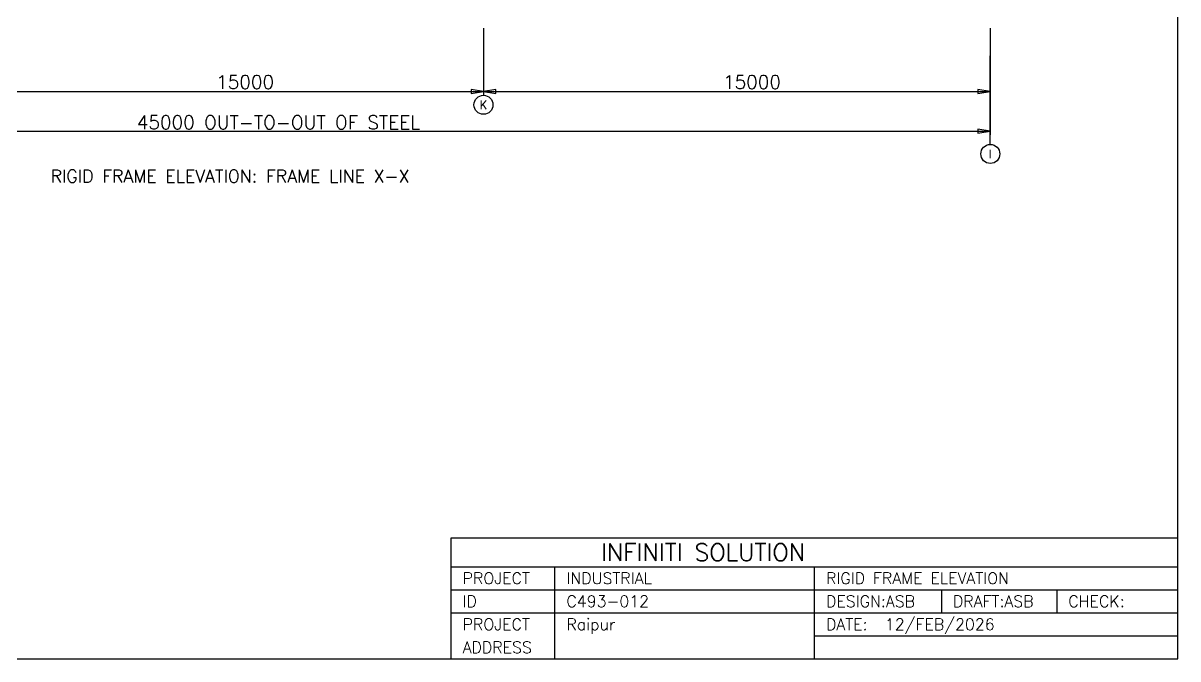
# Model space of a CAD drawing. Header units: millimetres. Extents: x 68421 to 1479662, y -51504 to 144751.
# Drawn here: x 1168744 to 1202919, y 40685 to 59515 of the extents above; entities that cross this region are included whole.
import ezdxf
from ezdxf.enums import TextEntityAlignment as Align

# ---------------------------------------------------------------- set-up
doc = ezdxf.new("R2010")
doc.units = ezdxf.units.MM
doc.header["$LTSCALE"] = 0.35
doc.header["$MEASUREMENT"] = 0
doc.linetypes.add('CONTIN', pattern=[0, 0, 0])
doc.layers.get('0').update_dxf_attribs({"linetype": 'CONTIN'})
for name, color, linetype in [('11', 7, 'CONTIN'), ('12', 6, 'CONTIN'), ('13', 1, 'CONTIN'), ('14', 7, 'CONTIN'), ('15', 7, 'CONTIN'), ('2', 6, 'CONTIN'), ('22', 7, 'CONTIN')]:
    doc.layers.add(name, color=color, linetype=linetype)
doc.styles.add('SIMPLEX', font='simplex.shx', dxfattribs={"width": 0.8})

# ---------------------------------------------------------------- blocks, each defined once
blk = doc.blocks.new('ARROWF')
for p, q in [((0, 0), (-366, 61)), ((-366, 61), (-366, -61)), ((-366, -61), (0, 0))]:
    blk.add_line(p, q)

msp = doc.modelspace()

# ---------------------------------------------------------------- linework, layer by layer
for p, q in [((1181410.2578, 40684.6836), (1181410.2578, 44269.53712)), ((1181410.2578, 44269.53712), (1202919.3789, 44269.53712)), ((1202919.3789, 40684.6836), (1202919.3789, 44269.53712)), ((1181410.2578, 43416.00074), (1202919.3789, 43416.00074)), ((1184482.9922, 40684.6836), (1184482.9922, 43416.00074)), ((1192164.8203, 40684.6836), (1192164.8203, 43416.00074)), ((1181410.2578, 42733.17164), (1202919.3789, 42733.17164)), ((1195920.3789, 42733.17164), (1195920.3789, 42050.34217)), ((1199334.5273, 42733.17164), (1199334.5273, 42050.34217)), ((1181410.2578, 42050.34217), (1202919.3789, 42050.34217)), ((1192164.8203, 41367.51288), (1202919.3789, 41367.51288)), ((1181410.2578, 40684.6836), (1202919.3789, 40684.6836))]:
    msp.add_line(p, q)
at = {"layer": '12'}
for p, q in [((1182368.23389, 59366.84249), (1182368.23389, 58427.9522)), ((1197368.23389, 59366.84249), (1197368.23389, 58427.9522)), ((1197368.23389, 59366.84249), (1197368.23389, 57376.3952)), ((1197368.23389, 59132.11996), (1197368.23389, 56202.7829)), ((1197368.23389, 55921.1152), (1197368.23389, 58540.6191)), ((1182368.23389, 58427.9522), (1182368.23389, 57376.3952))]:
    msp.add_line(p, q, dxfattribs=at)
at = {"layer": '13'}
for centre in [(1182368.23389, 57094.7282), (1197368.23389, 55639.4482)]:
    msp.add_circle(centre, 281.66708, dxfattribs=at)
at = {"layer": '2'}
for p, q in [((1167368.23389, 57489.062), (1182368.23389, 57489.062)), ((1182368.23389, 57489.062), (1197368.23389, 57489.062)), ((1152368.23389, 56315.4497), (1197368.23389, 56315.4497))]:
    msp.add_line(p, q, dxfattribs=at)
at = {"layer": '22'}
for p, q in [((1202919.3789, 40684.6836), (1202919.3789, 80606)), ((1146465, 40684.6836), (1202919.3789, 40684.6836))]:
    msp.add_line(p, q, dxfattribs=at)

# ---------------------------------------------------------------- block references
at = {"layer": '2'}
for p in [(1182368.23389, 57489.062), (1197368.23389, 57489.062), (1197368.23389, 56315.4497)]:
    msp.add_blockref('ARROWF', p, dxfattribs=at)
at = {"layer": '2', "rotation": 180}
msp.add_blockref('ARROWF', (1182368.23389, 57489.062), dxfattribs=at)

# ---------------------------------------------------------------- texts
at = {"layer": '11', "style": 'SIMPLEX'}
for s, p in [('15000', (1174457.47019, 57567.3027)), ('15000', (1189457.47219, 57567.3027)), ('45000 OUT-TO-OUT OF STEEL', (1172110.24369, 56374.1301))]:
    msp.add_text(s, height=400, dxfattribs=at).set_placement(p)
at = {"layer": '13', "style": 'SIMPLEX'}
for s, p in [('K', (1182368.23389, 57094.7282)), ('I', (1197368.23389, 55639.4482))]:
    msp.add_text(s, height=253.50037, dxfattribs=at).set_placement(p, align=Align.MIDDLE_CENTER)
at = {"layer": '14', "style": 'SIMPLEX'}
for s, height, p in [('INFINITI SOLUTION', 512.122009, (1185848.6484, 43586.70826)), ('PROJECT', 341.414642, (1181751.6758, 42903.87891)), ('INDUSTRIAL', 341.414642, (1184824.4063, 42903.87891)), ('RIGID FRAME ELEVATION', 341.414642, (1192506.2344, 42903.87891)), ('ID', 341.414642, (1181751.6758, 42221.04957)), ('C493-012', 341.414642, (1184824.4063, 42221.04957)), ('DESIGN:ASB', 341.414642, (1192506.2344, 42221.04957)), ('DRAFT:ASB', 341.414642, (1196261.7969, 42221.04957)), ('CHECK:', 341.414642, (1199675.9414, 42221.04957)), ('PROJECT', 341.414642, (1181751.6758, 41538.22022)), ('Raipur', 341.414642, (1184824.4063, 41538.22022)), ('DATE:', 341.414642, (1192506.2344, 41538.22022)), ('12/FEB/2026', 341.414642, (1194247.4492, 41538.22022)), ('ADDRESS', 341.414642, (1181751.6758, 40855.39092))]:
    msp.add_text(s, height=height, dxfattribs=at).set_placement(p)
at = {"layer": '15', "style": 'SIMPLEX'}
msp.add_text('RIGID FRAME ELEVATION: FRAME LINE X-X', height=375.556122, dxfattribs=at).set_placement((1174868.23389, 54794.4472), align=Align.CENTER)

doc.saveas('drawing.dxf')
